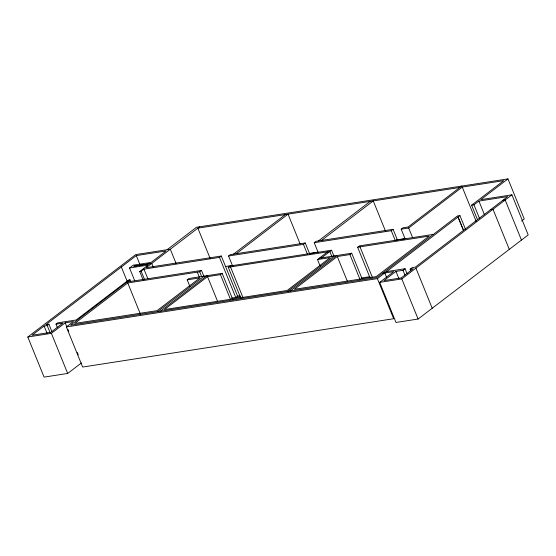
<?xml version="1.0" encoding="UTF-8"?>
<svg xmlns="http://www.w3.org/2000/svg" width="556" height="556" viewBox="0 0 556 556"><rect width="100%" height="100%" fill="white"/><g stroke="black" fill="none" stroke-linecap="round" stroke-linejoin="round"><path stroke-width="0.83" d="M81.496 362.901L67.686 373.451L44.084 377.114L27.8 337.012L135.699 254.592L170.303 249.22L176.169 263.655M51.84 331.445L48.907 324.224L47.197 325.531L44.119 326.011L32.026 335.247L50.811 332.335L62.904 323.092L55.996 324.169L57.303 327.373M134.754 280.829L129.541 267.992L133.238 265.17L151.149 262.383L166.077 250.978L136.296 255.607L45.828 324.704L48.907 324.224M55.996 324.169L57.713 322.862L76.228 319.985L128.526 280.036L129.993 279.807L130.646 281.412M27.8 337.012L51.402 333.343L65.205 322.8L73.468 321.514L66.359 326.949L82.642 367.05L393.676 318.72L377.392 278.619L459.93 215.582L465.462 229.211M167.092 249.72L196.463 227.286L507.969 178.886L524.252 218.988L521.528 221.066M143.295 280.314L139.716 271.488L148.056 265.115L129.541 267.992M129.993 279.807L70.584 325.184L376.801 277.604L457.518 215.95L459.93 215.582M139.716 271.488L141.182 271.265L143.948 269.146L219.488 257.407L221.309 256.024L237.593 296.126L235.772 297.516L219.488 257.407M199.673 226.785L146.131 267.7L221.309 256.024M204.08 276.832L201.474 270.418L199.68 271.787L127.762 282.962L74.761 323.439L157.056 310.658L199.965 277.875L187.212 279.863L189.818 286.277M187.212 279.863L189.012 278.486L222.15 273.337L232.901 299.809M232.804 266.428L228.572 255.996L230.386 254.613L305.258 242.979L309.817 254.21M157.64 311.659L204.149 276.137M233.534 254.12L285.297 214.588M160.475 311.221L206.985 275.693M236.286 253.696L288.043 214.157L300.094 243.834M222.15 273.337L220.447 274.643L207.541 276.645L164.451 309.56L287.125 290.503L330.215 257.588L317.49 259.562L320.096 265.983M240.963 298.572L228.266 267.29L229.969 265.99L331.543 250.207L333.822 255.823M228.572 255.996L303.437 244.369L305.258 242.979M318.122 252.313L314.216 242.694L316.03 241.304L393.099 229.329L397.658 240.56M318.428 240.929L370.192 201.397M321.493 240.456L373.25 200.918L385.628 231.4M317.49 259.562L327.567 251.861M321.458 257.908L331.543 250.207M287.681 291.455L334.191 255.934M290.204 291.059L336.714 255.538M362.123 278.876L351.698 253.209L349.912 254.572L337.297 256.531L294.36 289.328L376.217 276.61L429.149 236.126L357.626 247.239L370.004 277.722M357.626 247.239L359.412 245.877L433.305 234.396M314.216 242.694L391.278 230.719L393.099 229.329M405.095 238.802L401.189 229.176L403.003 227.793L408.097 227.001L461.675 186.079M401.189 229.176L408.688 228.016L462.265 187.087L503.743 180.644L471.599 205.192L477.465 219.634M471.599 205.192L473.976 204.823L478.904 201.064L507.691 196.595L415.339 267.13L412.177 267.624L410.106 269.201L410.759 270.807M507.969 178.886L480.752 199.673L511.916 194.829L528.2 234.931L418.098 319.033L395.976 322.466L379.692 282.365L393.808 271.585L382.278 273.378M407.013 273.545L405.06 268.729L402.989 270.313L395.962 271.404L383.918 280.599L401.223 277.917L413.268 268.715L410.106 269.201M379.692 282.365L401.814 278.924L511.916 194.829M459.854 187.462L197.86 228.175L210.231 258.651M502.77 200.355L505.175 199.979L521.458 240.081M490.607 209.64L493.012 209.264L509.296 249.373M151.705 263.447L133.767 266.234L151.739 263.398L153.331 267.457M225.284 266.546L232.999 265.344M309.463 253.466L318.018 252.139M396.393 239.956L404.97 238.628M127.171 281.961L201.474 270.418M228.266 267.29L329.833 251.514L331.786 256.323M319.193 258.262L351.698 253.209M386.503 271.613L405.06 268.729M237.593 296.126L240.067 295.743M231.484 298.183L240.727 296.744M361.324 278.007L369.886 276.673M66.359 326.949L377.392 278.619M478.904 201.064L484.436 214.699M473.976 204.823L479.515 218.459M462.265 187.087L476.27 221.58M463.648 230.601L458.026 216.979L463.565 230.615M408.688 228.016L412.601 237.634M415.93 268.145L432.214 308.246M391.278 230.719L395.191 240.345M402.989 270.313L404.942 275.123M401.814 278.924L418.098 319.033M395.962 271.404L398.895 278.619M384.766 272.989L386.719 277.798M359.996 246.871L372.374 277.354M349.912 254.572L360.01 279.439M337.297 256.531L347.389 281.399M303.437 244.369L307.35 253.988M230.525 266.943L242.902 297.418M220.447 274.643L230.538 299.503M207.541 276.645L217.632 301.512M199.68 271.787L201.633 276.603M197.297 272.155L199.25 276.971M143.948 269.146L147.861 278.771M136.296 255.607L139.876 264.434M141.182 271.265L144.435 279.286M121.361 267.012L127.227 281.447M127.762 282.962L140.459 314.244M65.205 322.8L66.838 326.81M67.811 329.215L68.791 331.626M77.256 352.476L78.236 354.881M51.402 333.343L67.686 373.451M47.197 325.531L50.13 332.752M44.119 326.011L47.051 333.232"/></g></svg>
